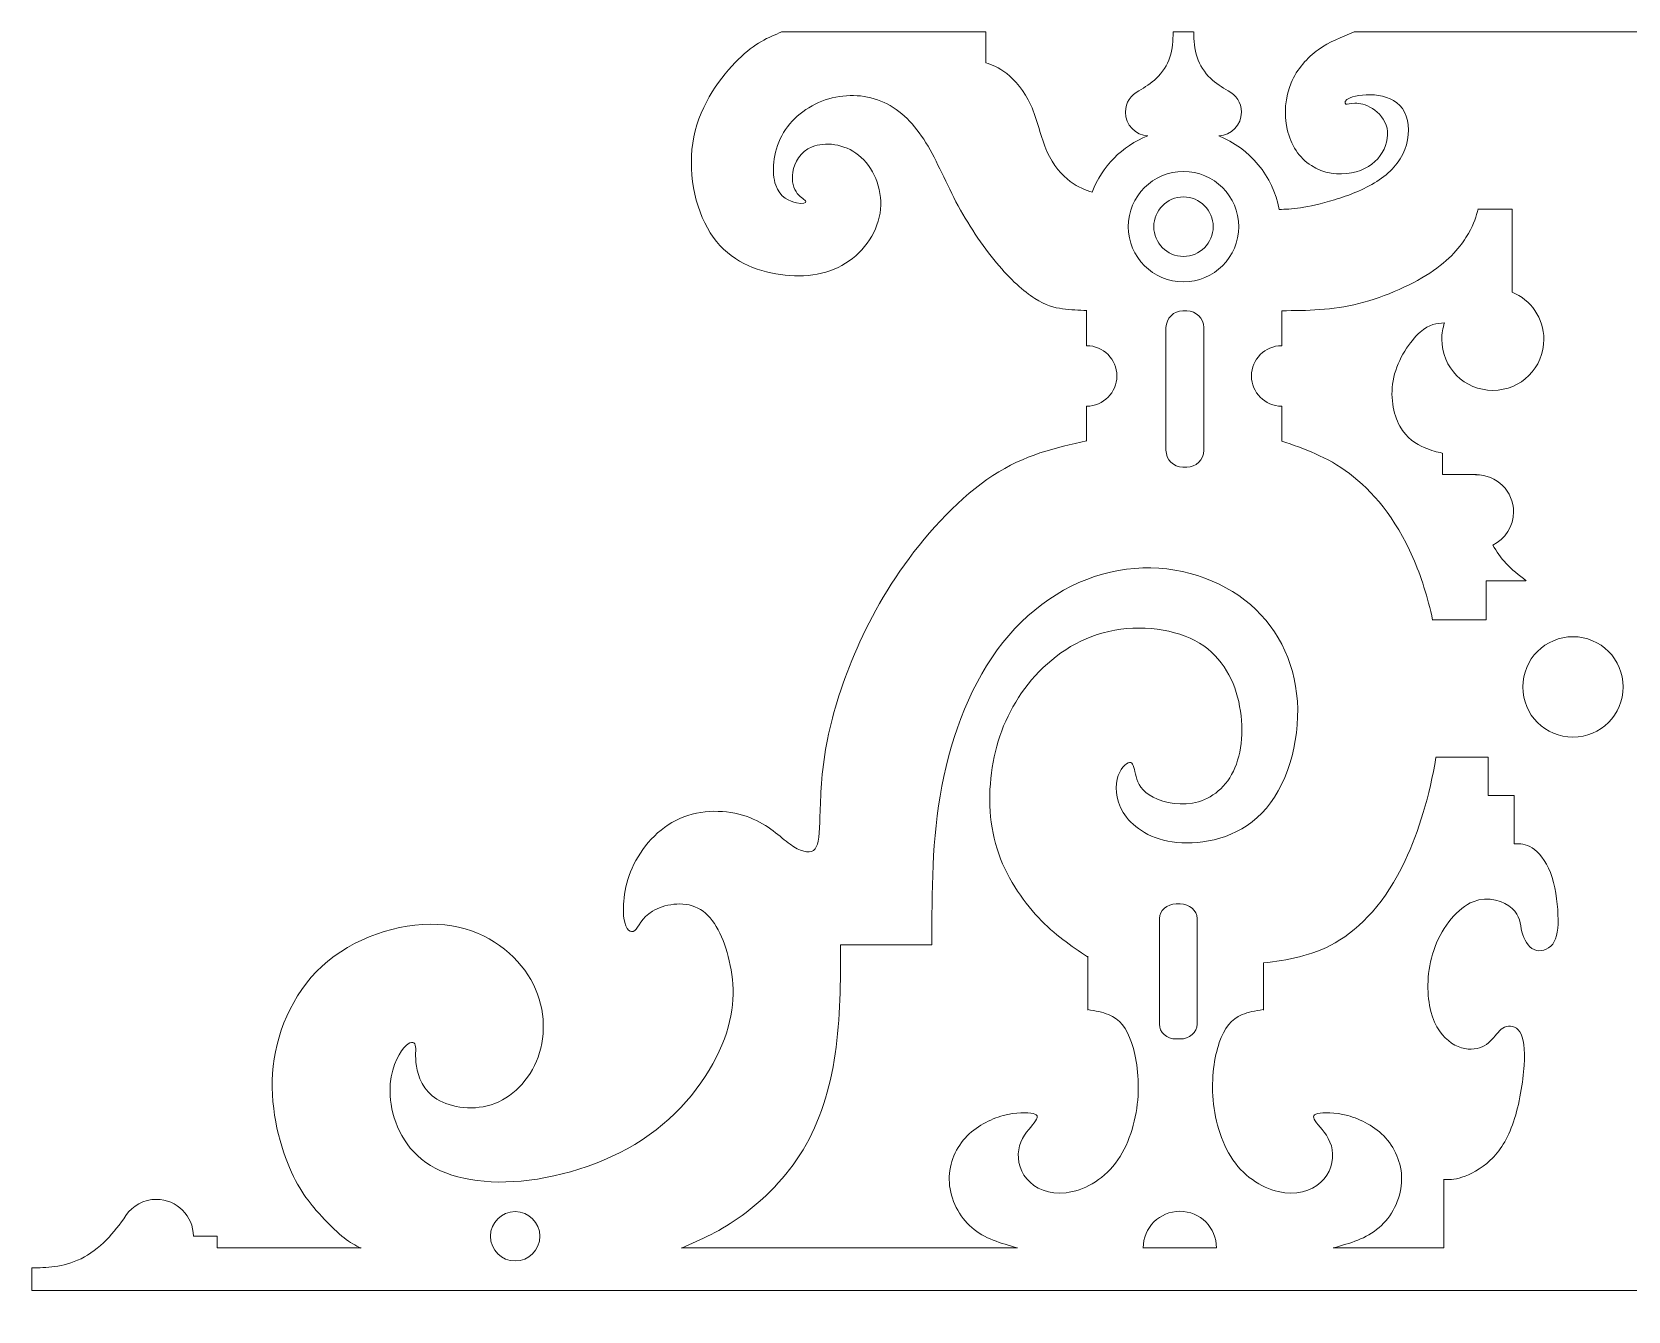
# Model space of a CAD drawing. Header units: centimetres. Extents: x -9.9 to 31.1, y -6.7 to 14.3.
# Drawn here: x 13.02 to 18.77, y 9.54 to 14.15 of the extents above; entities that cross this region are included whole.
import ezdxf

# ---------------------------------------------------------------- set-up
doc = ezdxf.new("R2010")
doc.units = ezdxf.units.CM
doc.header["$MEASUREMENT"] = 0
doc.layers.add('Layer 1', color=7, linetype='Continuous')

msp = doc.modelspace()

# ---------------------------------------------------------------- linework, layer by layer
at = {"layer": 'Layer 1', "lineweight": 9}
for centre, major_axis in [((17.17, 13.451), (0, 0.199)), ((17.17, 13.451), (0, 0.107)), ((18.574, 11.792), (0, 0.181)), ((14.761, 9.812), (0, 0.089))]:
    msp.add_ellipse(centre, major_axis=major_axis, ratio=1, dxfattribs=at)
for points, knots in [([(13.019, 9.616), (13.019, 9.616), (18.904, 9.616), (18.904, 9.616), (18.904, 9.616), (18.904, 9.616), (18.904, 14.153), (18.904, 14.153), (18.904, 14.153), (18.904, 14.153), (17.785, 14.153), (17.785, 14.153)], [0, 0, 0, 0, 0.25, 0.25, 0.25, 0.25, 0.5, 0.5, 0.5, 0.5, 1, 1, 1, 1]), ([(15.722, 14.153), (15.674, 14.133), (15.626, 14.114), (15.565, 14.054), (15.565, 14.054), (15.504, 13.994), (15.429, 13.894), (15.405, 13.775), (15.405, 13.775), (15.381, 13.656), (15.407, 13.519), (15.464, 13.429), (15.464, 13.429), (15.521, 13.339), (15.61, 13.297), (15.7, 13.281), (15.7, 13.281), (15.79, 13.265), (15.882, 13.275), (15.952, 13.319), (15.952, 13.319), (16.022, 13.362), (16.071, 13.438), (16.078, 13.514), (16.078, 13.514), (16.085, 13.59), (16.051, 13.667), (15.999, 13.709), (15.999, 13.709), (15.947, 13.751), (15.877, 13.757), (15.832, 13.739), (15.832, 13.739), (15.787, 13.722), (15.767, 13.681), (15.762, 13.648), (15.762, 13.648), (15.756, 13.614), (15.765, 13.588), (15.778, 13.571), (15.778, 13.571), (15.791, 13.554), (15.807, 13.548), (15.809, 13.542), (15.809, 13.542), (15.811, 13.536), (15.799, 13.532), (15.775, 13.537), (15.775, 13.537), (15.751, 13.542), (15.715, 13.557), (15.7, 13.601), (15.7, 13.601), (15.685, 13.645), (15.69, 13.719), (15.722, 13.779), (15.722, 13.779), (15.754, 13.839), (15.813, 13.885), (15.879, 13.908), (15.879, 13.908), (15.945, 13.93), (16.018, 13.929), (16.079, 13.904), (16.079, 13.904), (16.141, 13.879), (16.192, 13.83), (16.234, 13.766), (16.234, 13.766), (16.276, 13.701), (16.308, 13.621), (16.35, 13.541), (16.35, 13.541), (16.392, 13.461), (16.445, 13.382), (16.496, 13.321), (16.496, 13.321), (16.546, 13.26), (16.595, 13.218), (16.634, 13.192), (16.634, 13.192), (16.673, 13.167), (16.704, 13.159), (16.734, 13.155), (16.734, 13.155), (16.764, 13.151), (16.793, 13.15), (16.822, 13.149)], [0, 0, 0, 0, 0.0434783, 0.0434783, 0.0434783, 0.0434783, 0.0869565, 0.0869565, 0.0869565, 0.0869565, 0.1304348, 0.1304348, 0.1304348, 0.1304348, 0.173913, 0.173913, 0.173913, 0.173913, 0.2173913, 0.2173913, 0.2173913, 0.2173913, 0.2608696, 0.2608696, 0.2608696, 0.2608696, 0.3043478, 0.3043478, 0.3043478, 0.3043478, 0.3478261, 0.3478261, 0.3478261, 0.3478261, 0.3913043, 0.3913043, 0.3913043, 0.3913043, 0.4347826, 0.4347826, 0.4347826, 0.4347826, 0.4782609, 0.4782609, 0.4782609, 0.4782609, 0.5217391, 0.5217391, 0.5217391, 0.5217391, 0.5652174, 0.5652174, 0.5652174, 0.5652174, 0.6086957, 0.6086957, 0.6086957, 0.6086957, 0.6521739, 0.6521739, 0.6521739, 0.6521739, 0.6956522, 0.6956522, 0.6956522, 0.6956522, 0.7391304, 0.7391304, 0.7391304, 0.7391304, 0.7826087, 0.7826087, 0.7826087, 0.7826087, 0.826087, 0.826087, 0.826087, 0.826087, 0.8695652, 0.8695652, 0.8695652, 0.8695652, 0.9130435, 0.9130435, 0.9130435, 0.9130435, 1, 1, 1, 1]), ([(17.009, 13.941), (17.031, 13.954), (17.053, 13.967), (17.073, 13.986), (17.073, 13.986), (17.093, 14.006), (17.112, 14.033), (17.121, 14.062), (17.121, 14.062), (17.131, 14.091), (17.132, 14.122), (17.133, 14.153)], [0, 0, 0, 0, 0.25, 0.25, 0.25, 0.25, 0.5, 0.5, 0.5, 0.5, 1, 1, 1, 1]), ([(17.331, 13.941), (17.309, 13.954), (17.287, 13.967), (17.267, 13.986), (17.267, 13.986), (17.247, 14.006), (17.228, 14.033), (17.219, 14.062), (17.219, 14.062), (17.209, 14.091), (17.208, 14.122), (17.207, 14.153)], [0, 0, 0, 0, 0.25, 0.25, 0.25, 0.25, 0.5, 0.5, 0.5, 0.5, 1, 1, 1, 1]), ([(17.785, 14.153), (17.741, 14.135), (17.696, 14.117), (17.656, 14.089), (17.656, 14.089), (17.616, 14.06), (17.579, 14.02), (17.558, 13.969), (17.558, 13.969), (17.537, 13.918), (17.531, 13.857), (17.544, 13.802), (17.544, 13.802), (17.557, 13.747), (17.587, 13.698), (17.631, 13.671), (17.631, 13.671), (17.674, 13.643), (17.73, 13.636), (17.776, 13.645), (17.776, 13.645), (17.822, 13.653), (17.857, 13.677), (17.879, 13.707), (17.879, 13.707), (17.901, 13.737), (17.91, 13.775), (17.904, 13.806), (17.904, 13.806), (17.897, 13.837), (17.874, 13.862), (17.851, 13.877), (17.851, 13.877), (17.828, 13.892), (17.804, 13.897), (17.788, 13.896), (17.788, 13.896), (17.771, 13.896), (17.761, 13.89), (17.755, 13.893), (17.755, 13.893), (17.75, 13.896), (17.75, 13.908), (17.771, 13.916), (17.771, 13.916), (17.792, 13.925), (17.834, 13.93), (17.873, 13.924), (17.873, 13.924), (17.912, 13.918), (17.948, 13.9), (17.967, 13.864), (17.967, 13.864), (17.985, 13.828), (17.986, 13.775), (17.968, 13.729), (17.968, 13.729), (17.95, 13.683), (17.914, 13.644), (17.867, 13.614), (17.867, 13.614), (17.82, 13.584), (17.764, 13.563), (17.715, 13.548), (17.715, 13.548), (17.666, 13.533), (17.624, 13.524), (17.592, 13.519), (17.592, 13.519), (17.56, 13.514), (17.538, 13.514), (17.515, 13.513)], [0, 0, 0, 0, 0.0526316, 0.0526316, 0.0526316, 0.0526316, 0.1052632, 0.1052632, 0.1052632, 0.1052632, 0.1578947, 0.1578947, 0.1578947, 0.1578947, 0.2105263, 0.2105263, 0.2105263, 0.2105263, 0.2631579, 0.2631579, 0.2631579, 0.2631579, 0.3157895, 0.3157895, 0.3157895, 0.3157895, 0.3684211, 0.3684211, 0.3684211, 0.3684211, 0.4210526, 0.4210526, 0.4210526, 0.4210526, 0.4736842, 0.4736842, 0.4736842, 0.4736842, 0.5263158, 0.5263158, 0.5263158, 0.5263158, 0.5789474, 0.5789474, 0.5789474, 0.5789474, 0.6315789, 0.6315789, 0.6315789, 0.6315789, 0.6842105, 0.6842105, 0.6842105, 0.6842105, 0.7368421, 0.7368421, 0.7368421, 0.7368421, 0.7894737, 0.7894737, 0.7894737, 0.7894737, 0.8421053, 0.8421053, 0.8421053, 0.8421053, 0.8947368, 0.8947368, 0.8947368, 0.8947368, 1, 1, 1, 1]), ([(16.457, 14.042), (16.48, 14.034), (16.504, 14.026), (16.533, 14.003), (16.533, 14.003), (16.562, 13.98), (16.596, 13.941), (16.62, 13.889), (16.62, 13.889), (16.643, 13.837), (16.656, 13.773), (16.678, 13.722), (16.678, 13.722), (16.7, 13.672), (16.733, 13.636), (16.762, 13.614), (16.762, 13.614), (16.791, 13.592), (16.816, 13.584), (16.842, 13.575)], [0, 0, 0, 0, 0.1666667, 0.1666667, 0.1666667, 0.1666667, 0.3333333, 0.3333333, 0.3333333, 0.3333333, 0.5, 0.5, 0.5, 0.5, 0.6666667, 0.6666667, 0.6666667, 0.6666667, 1, 1, 1, 1]), ([(17.009, 13.941), (16.981, 13.927), (16.961, 13.898), (16.961, 13.864), (16.961, 13.864), (16.961, 13.818), (16.997, 13.781), (17.042, 13.778)], [0, 0, 0, 0, 0.3333333, 0.3333333, 0.3333333, 0.3333333, 1, 1, 1, 1]), ([(17.331, 13.941), (17.359, 13.927), (17.379, 13.898), (17.379, 13.864), (17.379, 13.864), (17.379, 13.818), (17.343, 13.78), (17.297, 13.778)], [0, 0, 0, 0, 0.3333333, 0.3333333, 0.3333333, 0.3333333, 1, 1, 1, 1]), ([(17.524, 13.148), (17.615, 13.149), (17.706, 13.149), (17.802, 13.174), (17.802, 13.174), (17.899, 13.198), (18.002, 13.245), (18.071, 13.293), (18.071, 13.293), (18.14, 13.341), (18.176, 13.389), (18.197, 13.426), (18.197, 13.426), (18.218, 13.463), (18.225, 13.489), (18.232, 13.515)], [0, 0, 0, 0, 0.2, 0.2, 0.2, 0.2, 0.4, 0.4, 0.4, 0.4, 0.6, 0.6, 0.6, 0.6, 1, 1, 1, 1]), ([(18.233, 13.514), (18.233, 13.514), (18.355, 13.514), (18.355, 13.514), (18.355, 13.514), (18.355, 13.514), (18.355, 13.215), (18.355, 13.215)], [0, 0, 0, 0, 0.3333333, 0.3333333, 0.3333333, 0.3333333, 1, 1, 1, 1]), ([(18.355, 13.215), (18.422, 13.187), (18.469, 13.122), (18.469, 13.045), (18.469, 13.045), (18.469, 12.943), (18.387, 12.861), (18.285, 12.861), (18.285, 12.861), (18.183, 12.861), (18.101, 12.943), (18.101, 13.045), (18.101, 13.045), (18.101, 13.066), (18.105, 13.086), (18.111, 13.105)], [0, 0, 0, 0, 0.2, 0.2, 0.2, 0.2, 0.4, 0.4, 0.4, 0.4, 0.6, 0.6, 0.6, 0.6, 1, 1, 1, 1]), ([(17.168, 13.148), (17.168, 13.148), (17.182, 13.148), (17.182, 13.148), (17.182, 13.148), (17.216, 13.148), (17.243, 13.12), (17.243, 13.087), (17.243, 13.087), (17.243, 13.087), (17.243, 12.645), (17.243, 12.645), (17.243, 12.645), (17.243, 12.611), (17.215, 12.584), (17.182, 12.584), (17.182, 12.584), (17.182, 12.584), (17.168, 12.584), (17.168, 12.584), (17.168, 12.584), (17.134, 12.584), (17.107, 12.612), (17.107, 12.645), (17.107, 12.645), (17.107, 12.645), (17.107, 13.087), (17.107, 13.087), (17.107, 13.087), (17.107, 13.121), (17.135, 13.148), (17.168, 13.148)], [0, 0, 0, 0, 0.1111111, 0.1111111, 0.1111111, 0.1111111, 0.2222222, 0.2222222, 0.2222222, 0.2222222, 0.3333333, 0.3333333, 0.3333333, 0.3333333, 0.4444444, 0.4444444, 0.4444444, 0.4444444, 0.5555556, 0.5555556, 0.5555556, 0.5555556, 0.6666667, 0.6666667, 0.6666667, 0.6666667, 0.7777778, 0.7777778, 0.7777778, 0.7777778, 1, 1, 1, 1]), ([(18.11, 13.104), (18.083, 13.103), (18.056, 13.1), (18.023, 13.071), (18.023, 13.071), (17.987, 13.039), (17.943, 12.974), (17.928, 12.908), (17.928, 12.908), (17.913, 12.842), (17.926, 12.776), (17.95, 12.732), (17.95, 12.732), (17.974, 12.688), (18.01, 12.667), (18.038, 12.655), (18.038, 12.655), (18.064, 12.643), (18.084, 12.639), (18.103, 12.635)], [0, 0, 0, 0, 0.1666667, 0.1666667, 0.1666667, 0.1666667, 0.3333333, 0.3333333, 0.3333333, 0.3333333, 0.5, 0.5, 0.5, 0.5, 0.6666667, 0.6666667, 0.6666667, 0.6666667, 1, 1, 1, 1]), ([(16.821, 13.022), (16.881, 13.022), (16.93, 12.973), (16.93, 12.913), (16.93, 12.913), (16.93, 12.853), (16.881, 12.804), (16.821, 12.804)], [0, 0, 0, 0, 0.3333333, 0.3333333, 0.3333333, 0.3333333, 1, 1, 1, 1]), ([(17.524, 12.804), (17.464, 12.804), (17.415, 12.853), (17.415, 12.913), (17.415, 12.913), (17.415, 12.973), (17.464, 13.022), (17.524, 13.022)], [0, 0, 0, 0, 0.3333333, 0.3333333, 0.3333333, 0.3333333, 1, 1, 1, 1]), ([(16.821, 12.679), (16.709, 12.654), (16.597, 12.629), (16.483, 12.554), (16.483, 12.554), (16.369, 12.48), (16.253, 12.357), (16.164, 12.232), (16.164, 12.232), (16.075, 12.108), (16.012, 11.982), (15.966, 11.866), (15.966, 11.866), (15.92, 11.75), (15.892, 11.644), (15.877, 11.548), (15.877, 11.548), (15.862, 11.451), (15.861, 11.364), (15.859, 11.305), (15.859, 11.305), (15.857, 11.246), (15.853, 11.215), (15.836, 11.203), (15.836, 11.203), (15.819, 11.191), (15.788, 11.199), (15.752, 11.225), (15.752, 11.225), (15.716, 11.251), (15.674, 11.295), (15.607, 11.321), (15.607, 11.321), (15.54, 11.347), (15.448, 11.354), (15.369, 11.324), (15.369, 11.324), (15.29, 11.294), (15.225, 11.226), (15.189, 11.153), (15.189, 11.153), (15.153, 11.08), (15.147, 11.003), (15.153, 10.958), (15.153, 10.958), (15.159, 10.914), (15.178, 10.903), (15.192, 10.914), (15.192, 10.914), (15.206, 10.926), (15.216, 10.96), (15.256, 10.984), (15.256, 10.984), (15.296, 11.008), (15.366, 11.022), (15.419, 10.995), (15.419, 10.995), (15.472, 10.969), (15.508, 10.902), (15.529, 10.82), (15.529, 10.82), (15.551, 10.737), (15.558, 10.639), (15.515, 10.523), (15.515, 10.523), (15.472, 10.407), (15.378, 10.272), (15.244, 10.177), (15.244, 10.177), (15.11, 10.082), (14.935, 10.025), (14.783, 10.011), (14.783, 10.011), (14.632, 9.997), (14.503, 10.025), (14.423, 10.09), (14.423, 10.09), (14.343, 10.155), (14.311, 10.256), (14.31, 10.333), (14.31, 10.333), (14.309, 10.411), (14.338, 10.465), (14.36, 10.491), (14.36, 10.491), (14.382, 10.517), (14.397, 10.514), (14.401, 10.501), (14.401, 10.501), (14.405, 10.487), (14.399, 10.463), (14.405, 10.425), (14.405, 10.425), (14.411, 10.387), (14.428, 10.337), (14.479, 10.306), (14.479, 10.306), (14.53, 10.275), (14.615, 10.262), (14.688, 10.291), (14.688, 10.291), (14.761, 10.319), (14.823, 10.388), (14.849, 10.474), (14.849, 10.474), (14.875, 10.56), (14.865, 10.664), (14.807, 10.754), (14.807, 10.754), (14.749, 10.844), (14.643, 10.92), (14.507, 10.934), (14.507, 10.934), (14.37, 10.948), (14.203, 10.9), (14.086, 10.804), (14.086, 10.804), (13.97, 10.708), (13.904, 10.564), (13.889, 10.425), (13.889, 10.425), (13.874, 10.286), (13.908, 10.152), (13.947, 10.06), (13.947, 10.06), (13.986, 9.969), (14.029, 9.921), (14.063, 9.884), (14.063, 9.884), (14.097, 9.848), (14.122, 9.823), (14.144, 9.806), (14.144, 9.806), (14.166, 9.789), (14.186, 9.779), (14.205, 9.769)], [0, 0, 0, 0, 0.0285714, 0.0285714, 0.0285714, 0.0285714, 0.0571429, 0.0571429, 0.0571429, 0.0571429, 0.0857143, 0.0857143, 0.0857143, 0.0857143, 0.1142857, 0.1142857, 0.1142857, 0.1142857, 0.1428571, 0.1428571, 0.1428571, 0.1428571, 0.1714286, 0.1714286, 0.1714286, 0.1714286, 0.2, 0.2, 0.2, 0.2, 0.2285714, 0.2285714, 0.2285714, 0.2285714, 0.2571429, 0.2571429, 0.2571429, 0.2571429, 0.2857143, 0.2857143, 0.2857143, 0.2857143, 0.3142857, 0.3142857, 0.3142857, 0.3142857, 0.3428571, 0.3428571, 0.3428571, 0.3428571, 0.3714286, 0.3714286, 0.3714286, 0.3714286, 0.4, 0.4, 0.4, 0.4, 0.4285714, 0.4285714, 0.4285714, 0.4285714, 0.4571429, 0.4571429, 0.4571429, 0.4571429, 0.4857143, 0.4857143, 0.4857143, 0.4857143, 0.5142857, 0.5142857, 0.5142857, 0.5142857, 0.5428571, 0.5428571, 0.5428571, 0.5428571, 0.5714286, 0.5714286, 0.5714286, 0.5714286, 0.6, 0.6, 0.6, 0.6, 0.6285714, 0.6285714, 0.6285714, 0.6285714, 0.6571429, 0.6571429, 0.6571429, 0.6571429, 0.6857143, 0.6857143, 0.6857143, 0.6857143, 0.7142857, 0.7142857, 0.7142857, 0.7142857, 0.7428571, 0.7428571, 0.7428571, 0.7428571, 0.7714286, 0.7714286, 0.7714286, 0.7714286, 0.8, 0.8, 0.8, 0.8, 0.8285714, 0.8285714, 0.8285714, 0.8285714, 0.8571429, 0.8571429, 0.8571429, 0.8571429, 0.8857143, 0.8857143, 0.8857143, 0.8857143, 0.9142857, 0.9142857, 0.9142857, 0.9142857, 0.9428571, 0.9428571, 0.9428571, 0.9428571, 1, 1, 1, 1]), ([(18.068, 12.033), (18.051, 12.116), (18.026, 12.192), (17.997, 12.258), (17.997, 12.258), (17.934, 12.403), (17.85, 12.499), (17.768, 12.561), (17.768, 12.561), (17.686, 12.623), (17.605, 12.651), (17.524, 12.678)], [0, 0, 0, 0, 0.25, 0.25, 0.25, 0.25, 0.5, 0.5, 0.5, 0.5, 1, 1, 1, 1]), ([(18.285, 12.303), (18.329, 12.325), (18.36, 12.371), (18.36, 12.423), (18.36, 12.423), (18.36, 12.497), (18.3, 12.557), (18.223, 12.557)], [0, 0, 0, 0, 0.3333333, 0.3333333, 0.3333333, 0.3333333, 1, 1, 1, 1]), ([(18.285, 12.303), (18.299, 12.28), (18.313, 12.258), (18.333, 12.237), (18.333, 12.237), (18.353, 12.216), (18.379, 12.195), (18.405, 12.175)], [0, 0, 0, 0, 0.3333333, 0.3333333, 0.3333333, 0.3333333, 1, 1, 1, 1]), ([(16.263, 10.863), (16.263, 11.054), (16.263, 11.245), (16.299, 11.434), (16.299, 11.434), (16.335, 11.624), (16.408, 11.812), (16.519, 11.952), (16.519, 11.952), (16.63, 12.092), (16.781, 12.185), (16.936, 12.212), (16.936, 12.212), (17.091, 12.24), (17.251, 12.203), (17.369, 12.121), (17.369, 12.121), (17.487, 12.04), (17.562, 11.914), (17.578, 11.768), (17.578, 11.768), (17.595, 11.621), (17.553, 11.454), (17.469, 11.355), (17.469, 11.355), (17.385, 11.256), (17.26, 11.225), (17.164, 11.23), (17.164, 11.23), (17.068, 11.235), (17.001, 11.276), (16.965, 11.322), (16.965, 11.322), (16.929, 11.369), (16.922, 11.422), (16.931, 11.459), (16.931, 11.459), (16.94, 11.497), (16.963, 11.519), (16.976, 11.52), (16.976, 11.52), (16.989, 11.521), (16.991, 11.502), (16.997, 11.478), (16.997, 11.478), (17.003, 11.454), (17.011, 11.426), (17.046, 11.403), (17.046, 11.403), (17.081, 11.38), (17.143, 11.363), (17.202, 11.373), (17.202, 11.373), (17.261, 11.383), (17.318, 11.422), (17.35, 11.488), (17.35, 11.488), (17.382, 11.554), (17.389, 11.649), (17.369, 11.739), (17.369, 11.739), (17.349, 11.828), (17.301, 11.912), (17.211, 11.959), (17.211, 11.959), (17.122, 12.006), (16.991, 12.018), (16.88, 11.987), (16.88, 11.987), (16.769, 11.957), (16.676, 11.885), (16.61, 11.802), (16.61, 11.802), (16.544, 11.719), (16.503, 11.624), (16.484, 11.521), (16.484, 11.521), (16.465, 11.418), (16.467, 11.307), (16.498, 11.209), (16.498, 11.209), (16.529, 11.11), (16.588, 11.024), (16.647, 10.961), (16.647, 10.961), (16.706, 10.898), (16.765, 10.859), (16.824, 10.819)], [0, 0, 0, 0, 0.0434783, 0.0434783, 0.0434783, 0.0434783, 0.0869565, 0.0869565, 0.0869565, 0.0869565, 0.1304348, 0.1304348, 0.1304348, 0.1304348, 0.173913, 0.173913, 0.173913, 0.173913, 0.2173913, 0.2173913, 0.2173913, 0.2173913, 0.2608696, 0.2608696, 0.2608696, 0.2608696, 0.3043478, 0.3043478, 0.3043478, 0.3043478, 0.3478261, 0.3478261, 0.3478261, 0.3478261, 0.3913043, 0.3913043, 0.3913043, 0.3913043, 0.4347826, 0.4347826, 0.4347826, 0.4347826, 0.4782609, 0.4782609, 0.4782609, 0.4782609, 0.5217391, 0.5217391, 0.5217391, 0.5217391, 0.5652174, 0.5652174, 0.5652174, 0.5652174, 0.6086957, 0.6086957, 0.6086957, 0.6086957, 0.6521739, 0.6521739, 0.6521739, 0.6521739, 0.6956522, 0.6956522, 0.6956522, 0.6956522, 0.7391304, 0.7391304, 0.7391304, 0.7391304, 0.7826087, 0.7826087, 0.7826087, 0.7826087, 0.826087, 0.826087, 0.826087, 0.826087, 0.8695652, 0.8695652, 0.8695652, 0.8695652, 0.9130435, 0.9130435, 0.9130435, 0.9130435, 1, 1, 1, 1]), ([(18.068, 12.034), (18.068, 12.034), (18.261, 12.034), (18.261, 12.034), (18.261, 12.034), (18.261, 12.034), (18.261, 12.175), (18.261, 12.175)], [0, 0, 0, 0, 0.3333333, 0.3333333, 0.3333333, 0.3333333, 1, 1, 1, 1]), ([(17.458, 10.797), (17.545, 10.808), (17.632, 10.821), (17.717, 10.87), (17.717, 10.87), (17.809, 10.923), (17.899, 11.016), (17.969, 11.166), (17.969, 11.166), (18.018, 11.27), (18.058, 11.401), (18.08, 11.538)], [0, 0, 0, 0, 0.25, 0.25, 0.25, 0.25, 0.5, 0.5, 0.5, 0.5, 1, 1, 1, 1]), ([(18.08, 11.539), (18.08, 11.539), (18.268, 11.539), (18.268, 11.539), (18.268, 11.539), (18.268, 11.539), (18.268, 11.401), (18.268, 11.401), (18.268, 11.401), (18.268, 11.401), (18.362, 11.401), (18.362, 11.401), (18.362, 11.401), (18.362, 11.401), (18.362, 11.227), (18.362, 11.227)], [0, 0, 0, 0, 0.2, 0.2, 0.2, 0.2, 0.4, 0.4, 0.4, 0.4, 0.6, 0.6, 0.6, 0.6, 1, 1, 1, 1]), ([(18.362, 11.227), (18.383, 11.227), (18.404, 11.227), (18.427, 11.212), (18.427, 11.212), (18.45, 11.197), (18.476, 11.168), (18.493, 11.123), (18.493, 11.123), (18.51, 11.078), (18.518, 11.019), (18.52, 10.971), (18.52, 10.971), (18.522, 10.923), (18.518, 10.887), (18.501, 10.865), (18.501, 10.865), (18.484, 10.843), (18.455, 10.836), (18.434, 10.845), (18.434, 10.845), (18.412, 10.855), (18.397, 10.881), (18.39, 10.909), (18.39, 10.909), (18.383, 10.937), (18.384, 10.968), (18.355, 10.993), (18.355, 10.993), (18.327, 11.019), (18.269, 11.04), (18.214, 11.018), (18.214, 11.018), (18.159, 10.996), (18.105, 10.929), (18.077, 10.856), (18.077, 10.856), (18.049, 10.783), (18.046, 10.705), (18.057, 10.644), (18.057, 10.644), (18.068, 10.584), (18.094, 10.542), (18.125, 10.517), (18.125, 10.517), (18.155, 10.492), (18.191, 10.484), (18.218, 10.487), (18.218, 10.487), (18.246, 10.49), (18.266, 10.504), (18.282, 10.521), (18.282, 10.521), (18.298, 10.538), (18.31, 10.558), (18.327, 10.566), (18.327, 10.566), (18.345, 10.574), (18.368, 10.57), (18.382, 10.549), (18.382, 10.549), (18.396, 10.527), (18.402, 10.488), (18.398, 10.428), (18.398, 10.428), (18.394, 10.368), (18.381, 10.287), (18.36, 10.225), (18.36, 10.225), (18.339, 10.162), (18.31, 10.118), (18.276, 10.086), (18.276, 10.086), (18.242, 10.054), (18.203, 10.034), (18.174, 10.025), (18.174, 10.025), (18.145, 10.015), (18.126, 10.016), (18.107, 10.016)], [0, 0, 0, 0, 0.047619, 0.047619, 0.047619, 0.047619, 0.0952381, 0.0952381, 0.0952381, 0.0952381, 0.1428571, 0.1428571, 0.1428571, 0.1428571, 0.1904762, 0.1904762, 0.1904762, 0.1904762, 0.2380952, 0.2380952, 0.2380952, 0.2380952, 0.2857143, 0.2857143, 0.2857143, 0.2857143, 0.3333333, 0.3333333, 0.3333333, 0.3333333, 0.3809524, 0.3809524, 0.3809524, 0.3809524, 0.4285714, 0.4285714, 0.4285714, 0.4285714, 0.4761905, 0.4761905, 0.4761905, 0.4761905, 0.5238095, 0.5238095, 0.5238095, 0.5238095, 0.5714286, 0.5714286, 0.5714286, 0.5714286, 0.6190476, 0.6190476, 0.6190476, 0.6190476, 0.6666667, 0.6666667, 0.6666667, 0.6666667, 0.7142857, 0.7142857, 0.7142857, 0.7142857, 0.7619048, 0.7619048, 0.7619048, 0.7619048, 0.8095238, 0.8095238, 0.8095238, 0.8095238, 0.8571429, 0.8571429, 0.8571429, 0.8571429, 0.9047619, 0.9047619, 0.9047619, 0.9047619, 1, 1, 1, 1]), ([(17.144, 11.01), (17.144, 11.01), (17.158, 11.01), (17.158, 11.01), (17.158, 11.01), (17.192, 11.01), (17.219, 10.986), (17.219, 10.957), (17.219, 10.957), (17.219, 10.957), (17.219, 10.576), (17.219, 10.576), (17.219, 10.576), (17.219, 10.547), (17.191, 10.523), (17.158, 10.523), (17.158, 10.523), (17.158, 10.523), (17.144, 10.523), (17.144, 10.523), (17.144, 10.523), (17.11, 10.523), (17.083, 10.547), (17.083, 10.576), (17.083, 10.576), (17.083, 10.576), (17.083, 10.957), (17.083, 10.957), (17.083, 10.957), (17.083, 10.986), (17.111, 11.01), (17.144, 11.01)], [0, 0, 0, 0, 0.1111111, 0.1111111, 0.1111111, 0.1111111, 0.2222222, 0.2222222, 0.2222222, 0.2222222, 0.3333333, 0.3333333, 0.3333333, 0.3333333, 0.4444444, 0.4444444, 0.4444444, 0.4444444, 0.5555556, 0.5555556, 0.5555556, 0.5555556, 0.6666667, 0.6666667, 0.6666667, 0.6666667, 0.7777778, 0.7777778, 0.7777778, 0.7777778, 1, 1, 1, 1]), ([(15.934, 10.863), (15.934, 10.73), (15.933, 10.597), (15.915, 10.47), (15.915, 10.47), (15.896, 10.344), (15.859, 10.224), (15.799, 10.124), (15.799, 10.124), (15.739, 10.024), (15.656, 9.943), (15.579, 9.887), (15.579, 9.887), (15.502, 9.831), (15.431, 9.8), (15.36, 9.769)], [0, 0, 0, 0, 0.2, 0.2, 0.2, 0.2, 0.4, 0.4, 0.4, 0.4, 0.6, 0.6, 0.6, 0.6, 1, 1, 1, 1]), ([(16.572, 9.77), (16.512, 9.787), (16.452, 9.803), (16.407, 9.843), (16.407, 9.843), (16.361, 9.882), (16.33, 9.945), (16.326, 10.005), (16.326, 10.005), (16.322, 10.065), (16.345, 10.124), (16.383, 10.166), (16.383, 10.166), (16.421, 10.208), (16.473, 10.234), (16.52, 10.247), (16.52, 10.247), (16.567, 10.26), (16.608, 10.259), (16.628, 10.254), (16.628, 10.254), (16.648, 10.249), (16.647, 10.24), (16.632, 10.221), (16.632, 10.221), (16.618, 10.203), (16.59, 10.175), (16.579, 10.138), (16.579, 10.138), (16.569, 10.101), (16.575, 10.054), (16.605, 10.019), (16.605, 10.019), (16.634, 9.984), (16.686, 9.961), (16.747, 9.969), (16.747, 9.969), (16.808, 9.976), (16.877, 10.013), (16.925, 10.075), (16.925, 10.075), (16.972, 10.137), (16.998, 10.223), (17.005, 10.303), (17.005, 10.303), (17.012, 10.383), (17.001, 10.457), (16.983, 10.51), (16.983, 10.51), (16.965, 10.563), (16.94, 10.594), (16.9, 10.611), (16.9, 10.611), (16.879, 10.62), (16.853, 10.625), (16.825, 10.629)], [0, 0, 0, 0, 0.0666667, 0.0666667, 0.0666667, 0.0666667, 0.1333333, 0.1333333, 0.1333333, 0.1333333, 0.2, 0.2, 0.2, 0.2, 0.2666667, 0.2666667, 0.2666667, 0.2666667, 0.3333333, 0.3333333, 0.3333333, 0.3333333, 0.4, 0.4, 0.4, 0.4, 0.4666667, 0.4666667, 0.4666667, 0.4666667, 0.5333333, 0.5333333, 0.5333333, 0.5333333, 0.6, 0.6, 0.6, 0.6, 0.6666667, 0.6666667, 0.6666667, 0.6666667, 0.7333333, 0.7333333, 0.7333333, 0.7333333, 0.8, 0.8, 0.8, 0.8, 0.8666667, 0.8666667, 0.8666667, 0.8666667, 1, 1, 1, 1]), ([(17.71, 9.77), (17.77, 9.787), (17.83, 9.803), (17.875, 9.843), (17.875, 9.843), (17.921, 9.882), (17.952, 9.945), (17.956, 10.005), (17.956, 10.005), (17.96, 10.065), (17.937, 10.124), (17.899, 10.166), (17.899, 10.166), (17.861, 10.208), (17.809, 10.234), (17.762, 10.247), (17.762, 10.247), (17.715, 10.26), (17.674, 10.259), (17.654, 10.254), (17.654, 10.254), (17.634, 10.249), (17.635, 10.24), (17.65, 10.221), (17.65, 10.221), (17.664, 10.203), (17.692, 10.175), (17.703, 10.138), (17.703, 10.138), (17.713, 10.101), (17.707, 10.054), (17.677, 10.019), (17.677, 10.019), (17.648, 9.984), (17.596, 9.961), (17.535, 9.969), (17.535, 9.969), (17.474, 9.976), (17.405, 10.013), (17.357, 10.075), (17.357, 10.075), (17.31, 10.137), (17.284, 10.223), (17.277, 10.303), (17.277, 10.303), (17.27, 10.383), (17.281, 10.457), (17.299, 10.51), (17.299, 10.51), (17.317, 10.563), (17.342, 10.594), (17.382, 10.611), (17.382, 10.611), (17.403, 10.62), (17.429, 10.625), (17.457, 10.629)], [0, 0, 0, 0, 0.0666667, 0.0666667, 0.0666667, 0.0666667, 0.1333333, 0.1333333, 0.1333333, 0.1333333, 0.2, 0.2, 0.2, 0.2, 0.2666667, 0.2666667, 0.2666667, 0.2666667, 0.3333333, 0.3333333, 0.3333333, 0.3333333, 0.4, 0.4, 0.4, 0.4, 0.4666667, 0.4666667, 0.4666667, 0.4666667, 0.5333333, 0.5333333, 0.5333333, 0.5333333, 0.6, 0.6, 0.6, 0.6, 0.6666667, 0.6666667, 0.6666667, 0.6666667, 0.7333333, 0.7333333, 0.7333333, 0.7333333, 0.8, 0.8, 0.8, 0.8, 0.8666667, 0.8666667, 0.8666667, 0.8666667, 1, 1, 1, 1]), ([(17.71, 9.77), (17.71, 9.77), (18.109, 9.77), (18.109, 9.77), (18.109, 9.77), (18.109, 9.77), (18.109, 10.017), (18.109, 10.017)], [0, 0, 0, 0, 0.3333333, 0.3333333, 0.3333333, 0.3333333, 1, 1, 1, 1]), ([(13.601, 9.812), (13.601, 9.885), (13.541, 9.945), (13.468, 9.945), (13.468, 9.945), (13.422, 9.945), (13.382, 9.922), (13.358, 9.887)], [0, 0, 0, 0, 0.3333333, 0.3333333, 0.3333333, 0.3333333, 1, 1, 1, 1]), ([(17.289, 9.77), (17.289, 9.843), (17.23, 9.902), (17.157, 9.902), (17.157, 9.902), (17.084, 9.902), (17.025, 9.843), (17.025, 9.77)], [0, 0, 0, 0, 0.3333333, 0.3333333, 0.3333333, 0.3333333, 1, 1, 1, 1]), ([(13.019, 9.698), (13.045, 9.698), (13.072, 9.699), (13.101, 9.703), (13.101, 9.703), (13.131, 9.707), (13.163, 9.715), (13.196, 9.731), (13.196, 9.731), (13.228, 9.747), (13.26, 9.771), (13.287, 9.798), (13.287, 9.798), (13.314, 9.825), (13.336, 9.856), (13.358, 9.887)], [0, 0, 0, 0, 0.2, 0.2, 0.2, 0.2, 0.4, 0.4, 0.4, 0.4, 0.6, 0.6, 0.6, 0.6, 1, 1, 1, 1]), ([(19.838, 9.786), (19.838, 9.786), (19.838, 9.561), (19.838, 9.561), (19.838, 9.561), (19.78, 9.559), (19.722, 9.556), (19.618, 9.516), (19.618, 9.516), (19.513, 9.476), (19.362, 9.398), (19.234, 9.301), (19.234, 9.301), (19.107, 9.203), (19.003, 9.085), (18.907, 8.938), (18.907, 8.938), (18.811, 8.791), (18.722, 8.615), (18.639, 8.457), (18.639, 8.457), (18.555, 8.299), (18.476, 8.158), (18.38, 8.051), (18.38, 8.051), (18.284, 7.943), (18.171, 7.868), (18.071, 7.824), (18.071, 7.824), (18.047, 7.813), (18.024, 7.805), (18.001, 7.797), (18.001, 7.797), (18.001, 7.797), (18.001, 7.93), (18.001, 7.93), (18.001, 7.93), (18.001, 7.93), (17.918, 7.93), (17.918, 7.93), (17.918, 7.93), (17.918, 7.93), (17.918, 8.022), (17.918, 8.022), (17.918, 8.022), (17.981, 8.041), (18.043, 8.075), (18.096, 8.138), (18.096, 8.138), (18.159, 8.214), (18.209, 8.332), (18.204, 8.456), (18.204, 8.456), (18.198, 8.58), (18.137, 8.709), (18.06, 8.79), (18.06, 8.79), (17.983, 8.871), (17.892, 8.903), (17.823, 8.915), (17.823, 8.915), (17.754, 8.927), (17.708, 8.92), (17.685, 8.92), (17.685, 8.92), (17.662, 8.92), (17.662, 8.927), (17.677, 8.933), (17.677, 8.933), (17.692, 8.939), (17.723, 8.942), (17.766, 8.951), (17.766, 8.951), (17.808, 8.96), (17.863, 8.973), (17.897, 9), (17.897, 9), (17.931, 9.027), (17.944, 9.068), (17.941, 9.102), (17.941, 9.102), (17.938, 9.136), (17.918, 9.163), (17.909, 9.183), (17.909, 9.183), (17.9, 9.203), (17.901, 9.215), (17.918, 9.235), (17.918, 9.235), (17.935, 9.255), (17.969, 9.284), (17.967, 9.329), (17.967, 9.329), (17.965, 9.375), (17.928, 9.437), (17.876, 9.469), (17.876, 9.469), (17.824, 9.5), (17.758, 9.5), (17.725, 9.492), (17.725, 9.492), (17.692, 9.484), (17.694, 9.468), (17.705, 9.441), (17.705, 9.441), (17.716, 9.415), (17.737, 9.378), (17.741, 9.336), (17.741, 9.336), (17.745, 9.294), (17.733, 9.247), (17.691, 9.214), (17.691, 9.214), (17.649, 9.181), (17.578, 9.161), (17.502, 9.147), (17.502, 9.147), (17.426, 9.133), (17.346, 9.124), (17.286, 9.1), (17.286, 9.1), (17.226, 9.075), (17.187, 9.035), (17.169, 8.997), (17.169, 8.997), (17.151, 8.959), (17.155, 8.923), (17.147, 8.898), (17.147, 8.898), (17.14, 8.873), (17.121, 8.858), (17.081, 8.828), (17.081, 8.828), (17.041, 8.798), (16.979, 8.752), (16.921, 8.678), (16.921, 8.678), (16.863, 8.604), (16.807, 8.502), (16.779, 8.376), (16.779, 8.376), (16.755, 8.269), (16.75, 8.144), (16.769, 8.022), (16.769, 8.022), (16.769, 8.022), (16.513, 8.022), (16.513, 8.022), (16.513, 8.022), (16.513, 8.022), (16.513, 8.159), (16.513, 8.159), (16.513, 8.159), (16.513, 8.159), (16.418, 8.159), (16.418, 8.159)], [0, 0, 0, 0, 0.025, 0.025, 0.025, 0.025, 0.05, 0.05, 0.05, 0.05, 0.075, 0.075, 0.075, 0.075, 0.1, 0.1, 0.1, 0.1, 0.125, 0.125, 0.125, 0.125, 0.15, 0.15, 0.15, 0.15, 0.175, 0.175, 0.175, 0.175, 0.2, 0.2, 0.2, 0.2, 0.225, 0.225, 0.225, 0.225, 0.25, 0.25, 0.25, 0.25, 0.275, 0.275, 0.275, 0.275, 0.3, 0.3, 0.3, 0.3, 0.325, 0.325, 0.325, 0.325, 0.35, 0.35, 0.35, 0.35, 0.375, 0.375, 0.375, 0.375, 0.4, 0.4, 0.4, 0.4, 0.425, 0.425, 0.425, 0.425, 0.45, 0.45, 0.45, 0.45, 0.475, 0.475, 0.475, 0.475, 0.5, 0.5, 0.5, 0.5, 0.525, 0.525, 0.525, 0.525, 0.55, 0.55, 0.55, 0.55, 0.575, 0.575, 0.575, 0.575, 0.6, 0.6, 0.6, 0.6, 0.625, 0.625, 0.625, 0.625, 0.65, 0.65, 0.65, 0.65, 0.675, 0.675, 0.675, 0.675, 0.7, 0.7, 0.7, 0.7, 0.725, 0.725, 0.725, 0.725, 0.75, 0.75, 0.75, 0.75, 0.775, 0.775, 0.775, 0.775, 0.8, 0.8, 0.8, 0.8, 0.825, 0.825, 0.825, 0.825, 0.85, 0.85, 0.85, 0.85, 0.875, 0.875, 0.875, 0.875, 0.9, 0.9, 0.9, 0.9, 0.925, 0.925, 0.925, 0.925, 0.95, 0.95, 0.95, 0.95, 1, 1, 1, 1])]:
    msp.add_open_spline(points, degree=3, knots=knots, dxfattribs=at)
for points in [[(16.457, 14.153), (16.457, 14.153), (15.721, 14.153), (15.721, 14.153)], [(16.457, 14.153), (16.457, 14.153), (16.457, 14.042), (16.457, 14.042)], [(17.206, 14.153), (17.206, 14.153), (17.133, 14.153), (17.133, 14.153)], [(16.841, 13.576), (16.876, 13.668), (16.949, 13.742), (17.041, 13.778)], [(17.297, 13.778), (17.409, 13.734), (17.493, 13.634), (17.515, 13.513)], [(16.821, 13.148), (16.821, 13.148), (16.821, 13.022), (16.821, 13.022)], [(17.524, 13.148), (17.524, 13.148), (17.524, 13.022), (17.524, 13.022)], [(16.821, 12.804), (16.821, 12.804), (16.821, 12.678), (16.821, 12.678)], [(17.524, 12.804), (17.524, 12.804), (17.524, 12.678), (17.524, 12.678)], [(18.104, 12.635), (18.104, 12.635), (18.104, 12.558), (18.104, 12.558)], [(18.226, 12.558), (18.226, 12.558), (18.104, 12.558), (18.104, 12.558)], [(18.261, 12.175), (18.261, 12.175), (18.404, 12.175), (18.404, 12.175)], [(15.934, 10.863), (15.934, 10.863), (16.263, 10.863), (16.263, 10.863)], [(16.825, 10.822), (16.825, 10.822), (16.825, 10.627), (16.825, 10.627)], [(17.458, 10.797), (17.458, 10.797), (17.458, 10.627), (17.458, 10.627)], [(13.601, 9.812), (13.601, 9.812), (13.687, 9.812), (13.687, 9.812)], [(13.687, 9.77), (13.687, 9.77), (13.687, 9.812), (13.687, 9.812)], [(14.206, 9.77), (14.206, 9.77), (13.687, 9.77), (13.687, 9.77)], [(15.361, 9.77), (15.361, 9.77), (16.572, 9.77), (16.572, 9.77)], [(17.024, 9.77), (17.024, 9.77), (17.289, 9.77), (17.289, 9.77)], [(13.019, 9.616), (13.019, 9.616), (13.019, 9.698), (13.019, 9.698)]]:
    msp.add_open_spline(points, degree=3, dxfattribs=at)

doc.saveas('drawing.dxf')
